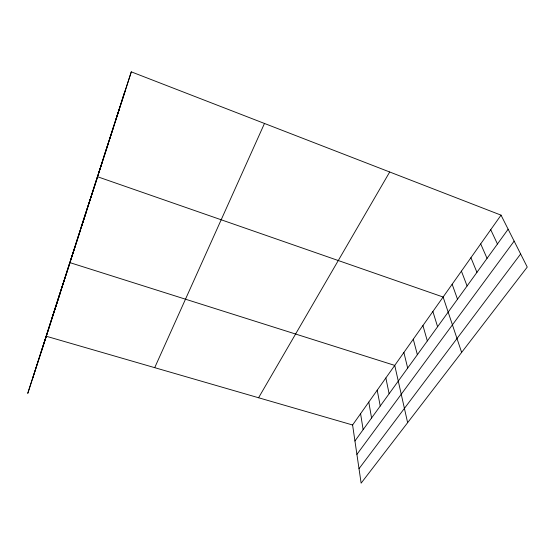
<?xml version="1.0" encoding="UTF-8"?>
<svg xmlns="http://www.w3.org/2000/svg" width="555" height="555" viewBox="0 0 555 555"><rect width="100%" height="100%" fill="white"/><g stroke="black" fill="none" stroke-linecap="round" stroke-linejoin="round"><path stroke-width="0.83" d="M32.391 379.107L124.292 93.198M41.243 351.87L131.292 71.845L501.033 215.146L527.25 267.073L361.132 483.155L352.591 424.991L501.033 215.146M52.198 317.28L69.972 262.647L394.744 365.405L407.627 422.667M45.739 337.884L60.086 293.415M121.33 102.619L125.236 90.68M115.336 121.267L119.374 108.94M109.536 139.333L113.678 126.651M103.903 156.857L108.156 143.842M98.443 173.847L102.786 160.534M81.162 227.078L97.576 176.747L443.119 297.022L461.642 352.411M81.384 226.94L86.004 212.773M70.381 261.183L75.147 246.545M75.792 244.346L80.489 229.923M131.292 71.845L27.75 393.391L46.315 336.261L352.591 424.991M154.706 367.667L264.478 123.467M258.581 397.755L389.693 171.994M354.943 440.989L508.137 229.222M356.907 454.379L514.152 241.127M359.009 468.711L520.639 253.982M490.731 229.714L497.446 243.999M480.699 243.895L487.054 258.373M470.931 257.7L476.939 272.352M461.42 271.152L467.088 285.964M452.152 284.25L457.507 299.214M432.879 311.494L437.597 326.735M422.938 325.549L427.329 340.923M413.274 339.209L417.367 354.7M403.88 352.487L407.682 368.083M385.857 377.969L389.124 393.731M377.206 390.193L380.231 406.031M368.784 402.098L371.572 417.998M360.583 413.697L363.143 429.646"/></g></svg>
